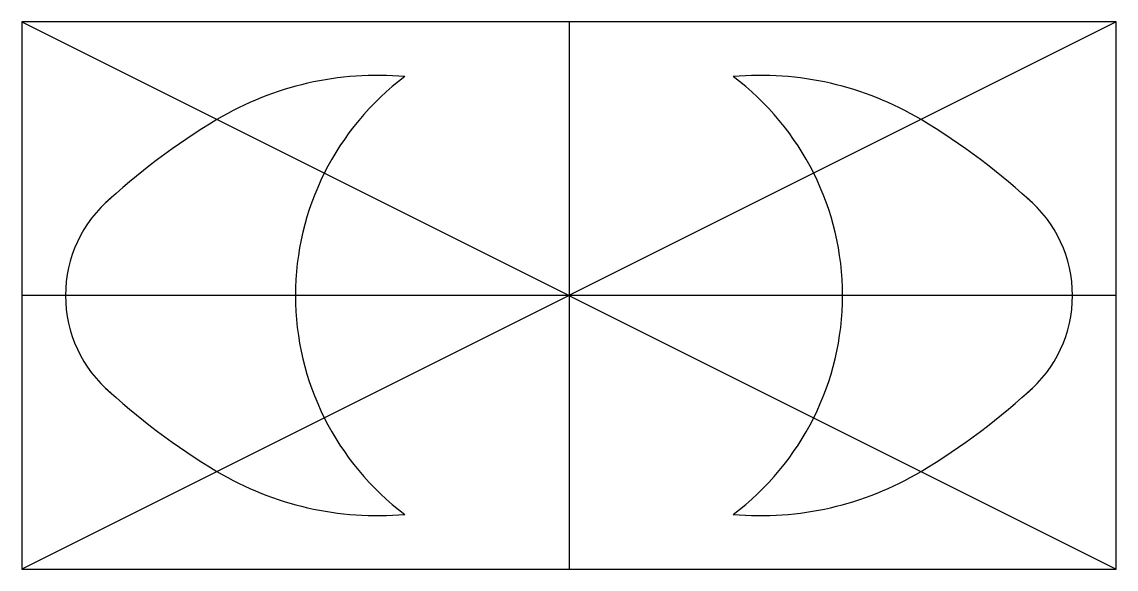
# Model space of a CAD drawing. Header units: millimetres. Extents: x -100 to 100, y -50 to 50.
import ezdxf

# ---------------------------------------------------------------- set-up
doc = ezdxf.new("R2010")
doc.units = ezdxf.units.MM
doc.layers.get('0').update_dxf_attribs({"linetype": 'CONTINUOUS'})

msp = doc.modelspace()

# ---------------------------------------------------------------- linework, layer by layer
for p, q in [((100, 50), (-100, 50)), ((-100, 50), (-100, -50)), ((100, 50), (-100, -50)), ((-100, 50), (100, -50)), ((0, 50), (0, -50)), ((100, -50), (100, 50)), ((100, 0), (-100, 0)), ((-100, -50), (100, -50))]:
    msp.add_line(p, q)
for centre, radius, start, end in [((-35, -17.29), 57.51, 85.0119, 120.6778), ((0, 0), 50, 126.8699, 233.1301), ((35, -17.29), 57.51, 59.3222, 94.9881), ((0, 0), 50, -53.1301, 53.1301), ((0, -75), 125, 120.9786, 132.983), ((0, -75), 125, 47.017, 59.0214), ((-68.77, 0), 23.26, 130.0228, 229.9772), ((68.77, 0), 23.26, -49.9772, 49.9772), ((0, 75), 125, 227.017, 239.0214), ((0, 75), 125, 300.9786, 312.983), ((-35, 17.29), 57.51, 239.3222, 274.9881), ((35, 17.29), 57.51, 265.0119, 300.6778)]:
    msp.add_arc(centre, radius, start, end)

doc.saveas('drawing.dxf')
